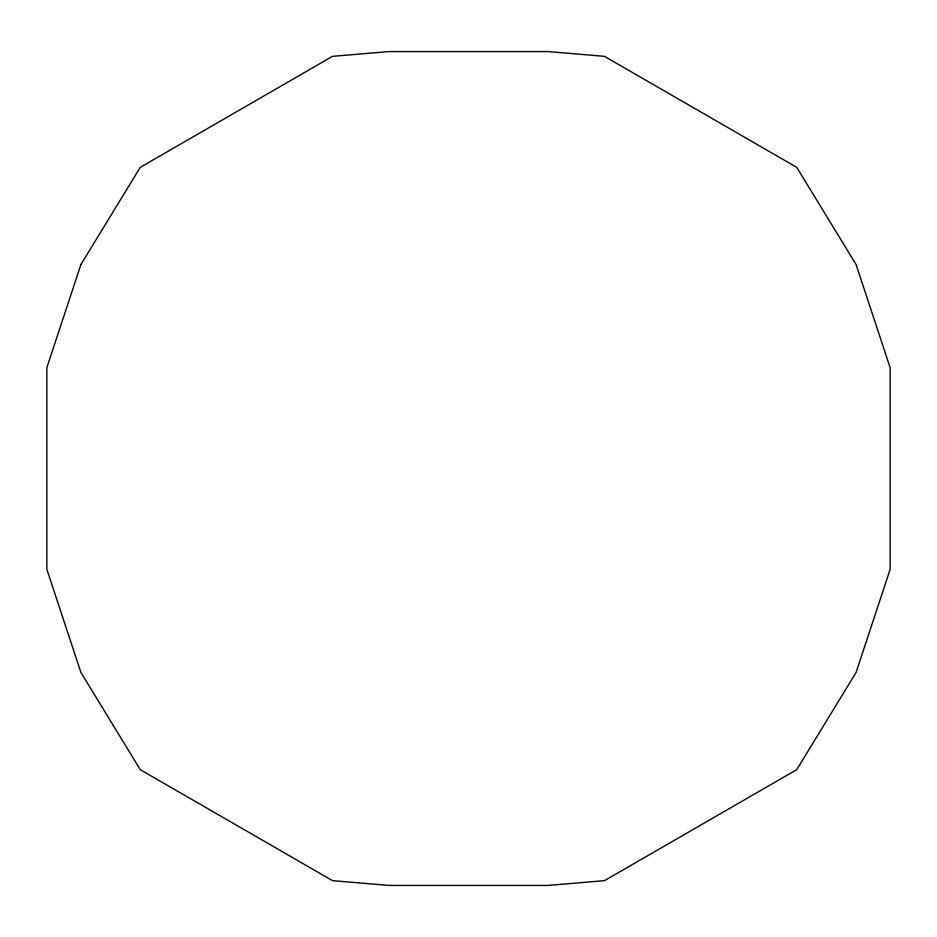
<?xml version="1.0" encoding="UTF-8"?>
<svg xmlns="http://www.w3.org/2000/svg" width="937" height="937" viewBox="0 0 937 937"><rect width="100%" height="100%" fill="white"/><g stroke="black" fill="none" stroke-linecap="round" stroke-linejoin="round"><path stroke-width="1.41" d="M80.933 264.492L46.85 367.667L46.85 569.333L80.933 672.508L140.257 769.652L332.541 880.663L389.007 885.43L547.993 885.43L604.459 880.663L796.743 769.652L856.067 672.508L890.15 569.333L890.15 367.667L856.067 264.492L796.743 167.348L604.459 56.337L547.993 51.57L389.007 51.57L332.541 56.337L140.257 167.348L80.933 264.492"/></g></svg>
